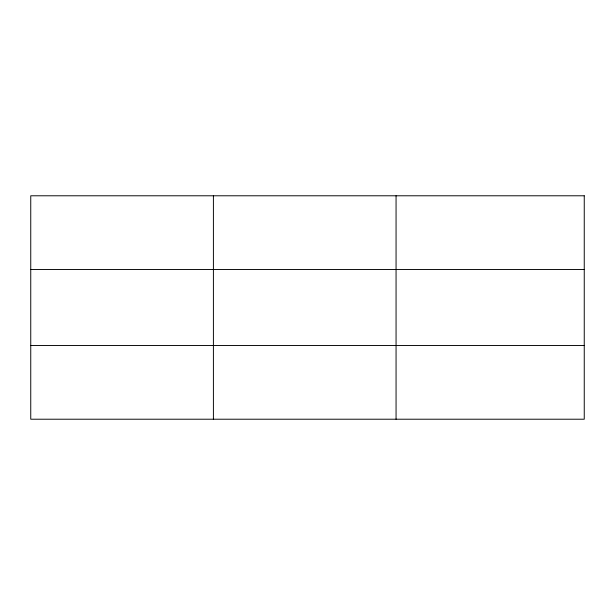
<?xml version="1.0" encoding="UTF-8"?>
<svg xmlns="http://www.w3.org/2000/svg" width="615" height="615" viewBox="0 0 615 615"><rect width="100%" height="100%" fill="white"/><g stroke="black" fill="none" stroke-linecap="round" stroke-linejoin="round"><path stroke-width="0.92" d="M213.405 419.215L213.405 195.785M396.06 419.215L396.06 195.785M30.75 269.516L584.25 269.516M30.75 345.484L584.25 345.484M584.25 195.785L584.25 419.215L30.75 419.215L30.75 195.785L584.25 195.785"/></g></svg>
